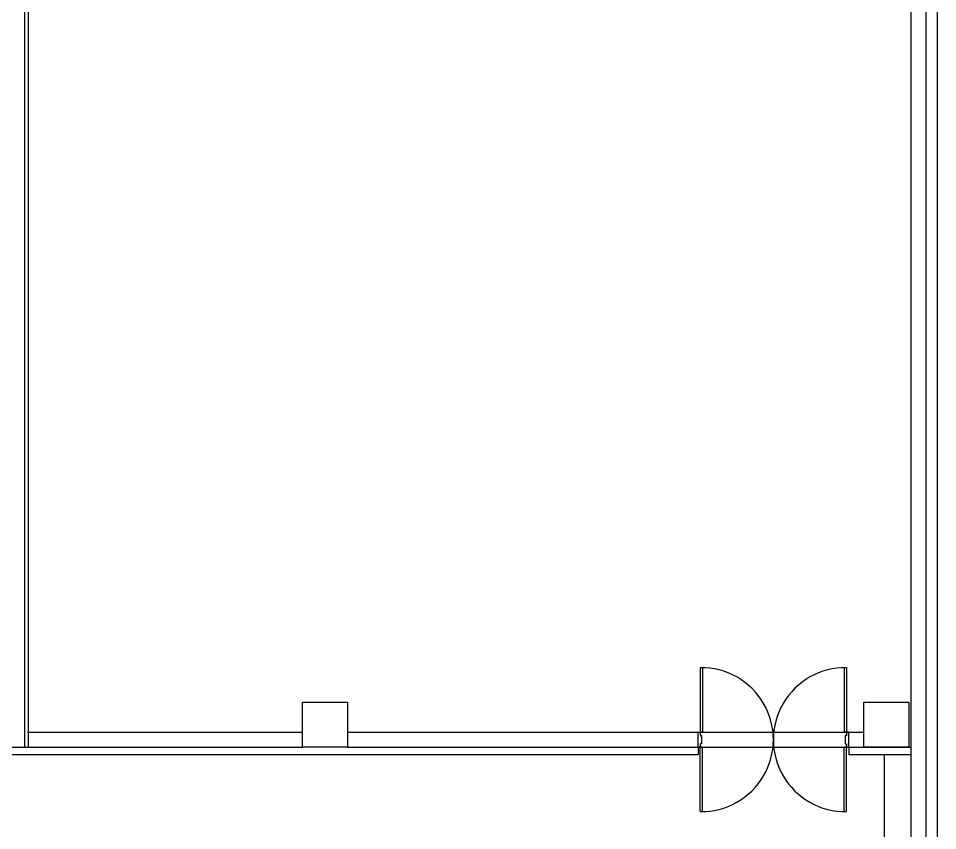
# Model space of a CAD drawing. Header units: millimetres. Extents: x 592430 to 684586, y -483905 to -416366.
# Drawn here: x 672113 to 684313, y -471616 to -460833 of the extents above; entities that cross this region are included whole.
import ezdxf

# ---------------------------------------------------------------- set-up
doc = ezdxf.new("R2010")
doc.units = ezdxf.units.MM
doc.header["$LTSCALE"] = 500
for name, color, linetype in [('ARCH', 9, 'Continuous'), ('arch-col', 9, 'Continuous'), ('해치', 9, 'Continuous')]:
    doc.layers.add(name, color=color, linetype=linetype)

msp = doc.modelspace()

# ---------------------------------------------------------------- linework, layer by layer
at = {"layer": 'ARCH'}
for p, q in [((684312.8, -483904.5), (684312.8, -427128.5)), ((684312.8, -474154.9), (684312.8, -427128.5)), ((683962.8, -483904.5), (683962.8, -470308.5)), ((683962.8, -474154.9), (683962.8, -470308.5)), ((684162.8, -483904.5), (684162.8, -470308.5)), ((684162.8, -474154.9), (684162.8, -470308.5))]:
    msp.add_line(p, q, dxfattribs=at)
at = {"layer": 'ARCH', "color": 9}
for p, q in [((684312.8, -474154.9), (684312.8, -427128.5)), ((684162.8, -470308.5), (684162.8, -427278.5)), ((683962.8, -470308.5), (683962.8, -454848.5)), ((681162.8, -469453.5, 0), (681162.8, -470308.4, 0)), ((681192.7, -469453.5, 0), (681192.7, -470308.4, 0)), ((683072.8, -469453.5, 0), (683072.8, -470308.4, 0)), ((683102.8, -469453.5, 0), (683102.8, -470308.4, 0)), ((683332.8, -469908.5), (683932.8, -469908.5)), ((683332.8, -470508.5), (683332.8, -469908.5)), ((683932.8, -469908.5), (683932.8, -470508.5)), ((672232.8, -470308.4), (675882.8, -470308.4)), ((672232.8, -470308.4), (675882.8, -470308.4)), ((676482.8, -470308.4), (683332.8, -470308.4)), ((676482.8, -470308.4), (683332.8, -470308.4)), ((681192.7, -470308.4, 0), (681162.8, -470308.4, 0)), ((683102.8, -470308.4, 0), (683072.8, -470308.4, 0)), ((683962.8, -474154.9), (683962.8, -470308.5)), ((684162.8, -474154.9), (684162.8, -470308.5)), ((667932.8, -470508.4), (675882.8, -470508.4)), ((667932.8, -470508.4), (675882.8, -470508.4)), ((676482.8, -470508.4), (683962.8, -470508.4)), ((676482.8, -470508.4), (683962.8, -470508.4)), ((681132.8, -470508.4, 0), (681132.8, -470608.4, 0)), ((681192.7, -470508.4, 0), (681162.8, -470508.4, 0)), ((681162.8, -471363.3, 0), (681162.8, -470508.4, 0)), ((681192.7, -471363.3, 0), (681192.7, -470508.4, 0)), ((683102.8, -470508.4, 0), (683072.8, -470508.4, 0)), ((683072.8, -471363.3, 0), (683072.8, -470508.4, 0)), ((683102.8, -471363.3, 0), (683102.8, -470508.4, 0)), ((683132.8, -470508.4, 0), (683132.8, -470608.4)), ((683932.8, -470508.5), (683332.8, -470508.5)), ((681132.8, -470608.4, 0), (662532.8, -470608.4)), ((683962.8, -470608.4), (683132.8, -470608.4))]:
    msp.add_line(p, q, dxfattribs=at)
at = {"layer": 'ARCH', "color": 9, "elevation": 0}
for points in [[(681132.8, -470508.4), (681132.8, -470308.4), (681162.8, -470308.4), (681162.8, -470353.4), (681177.8, -470353.4), (681177.8, -470463.4), (681162.8, -470463.4), (681162.8, -470508.4)], [(683132.8, -470508.4), (683132.8, -470308.4), (683102.8, -470308.4), (683102.8, -470353.4), (683087.8, -470353.4), (683087.8, -470463.4), (683102.8, -470463.4), (683102.8, -470508.4)]]:
    msp.add_lwpolyline(points, close=True, dxfattribs=at)
at = {"layer": 'ARCH'}
msp.add_lwpolyline([(683602.8, -470608.5), (683602.8, -476508.5), (683477.8, -476508.5), (683477.8, -477108.5), (683602.8, -477108.5), (683602.8, -483904.5)], dxfattribs=at)
at = {"layer": 'ARCH', "color": 9}
for centre, start, end in [((681177.8, -470408.4, 0), 269.10005, 90.89995), ((683087.8, -470408.4, 0), 89.10004, 270.89996)]:
    msp.add_arc(centre, 955, start, end, dxfattribs=at)
at = {"layer": 'arch-col', "color": 9}
for p, q in [((675882.8, -469908.5), (676482.8, -469908.5)), ((675882.8, -470508.5), (675882.8, -469908.5)), ((675882.8, -469908.5), (676482.8, -469908.5)), ((675882.8, -470508.5), (675882.8, -469908.5)), ((676482.8, -469908.5), (676482.8, -470508.5)), ((676482.8, -469908.5), (676482.8, -470508.5)), ((676482.8, -470508.5), (675882.8, -470508.5)), ((676482.8, -470508.5), (675882.8, -470508.5))]:
    msp.add_line(p, q, dxfattribs=at)
at = {"layer": '해치', "color": 9, "linetype": 'Continuous'}
for p, q in [((672192.8, -455058.5), (672192.8, -470508.4)), ((672242.8, -455058.5), (672242.8, -470508.4))]:
    msp.add_line(p, q, dxfattribs=at)

doc.saveas('drawing.dxf')
